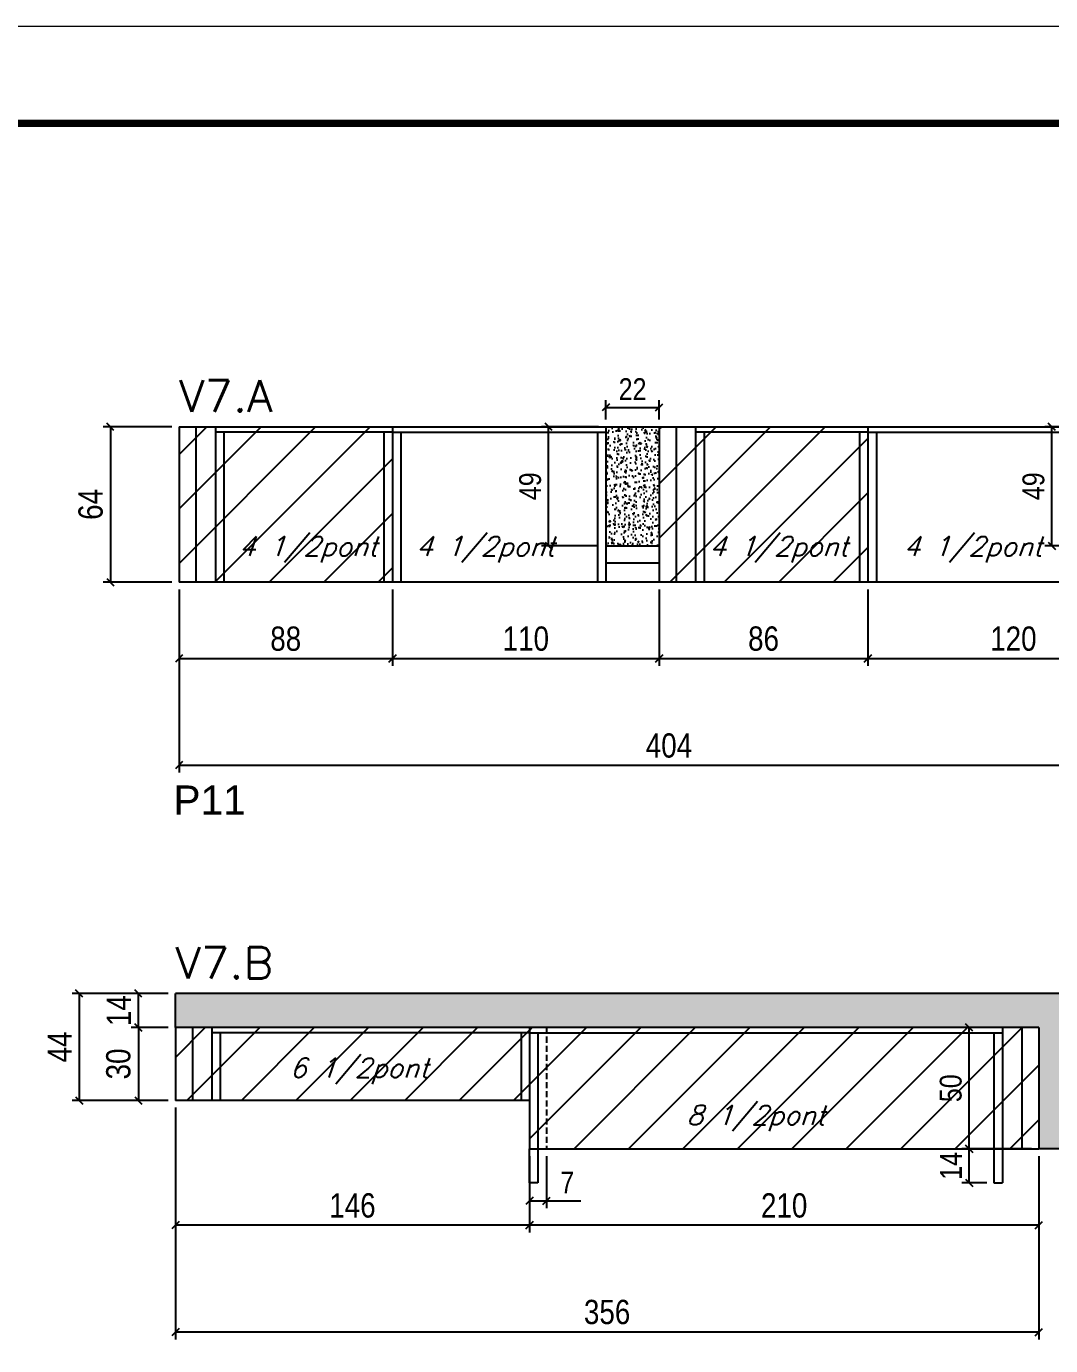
# Model space of a CAD drawing. Extents: x -10448 to -1189, y -11772 to 17235.
# Drawn here: x -8323 to -7901, y 12855 to 13399 of the extents above; entities that cross this region are included whole.
import ezdxf

# ---------------------------------------------------------------- set-up
doc = ezdxf.new("R2010")
doc.units = 0
doc.linetypes.add('DASHED', pattern=[0.75, 0.5, -0.25])
doc.linetypes.add('HIDDEN', pattern=[0.375, 0.25, -0.125])
for name, color, linetype in [('5', 5, 'Continuous'), ('COTA', 241, 'Continuous'), ('Painéis', 200, 'Continuous'), ('Reaproveitamento', 251, 'Continuous'), ('SARR_2.2x7', 40, 'Continuous'), ('SARR_3.5x7', 81, 'Continuous'), ('texto', 7, 'Continuous')]:
    doc.layers.add(name, color=color, linetype=linetype)
for name, color, linetype, lineweight in [('Folhas', 255, 'Continuous', 9), ('SARRAFO DE PRESSAO', 251, 'DASHED', 9), ('Texto Seção', 7, 'Continuous', 15)]:
    doc.layers.add(name, color=color, linetype=linetype, lineweight=lineweight)
doc.styles.add('COTA TECNICA', font='techl___.ttf', dxfattribs={"height": 10})
doc.styles.add('COTA TECNICA-50', font='techl___.ttf', dxfattribs={"height": 9})
doc.styles.add('REGUA-120', font='ROMANS.shx', dxfattribs={"height": 15})
doc.styles.add('Romans', font='romans.shx')
doc.styles.get("Standard").update_dxf_attribs({"font": 'arial.ttf'})
doc.dimstyles.new('COTA PAINEL-50', dxfattribs={"dimtxt": 9, "dimasz": 3, "dimexe": 3, "dimexo": 3, "dimgap": 3, "dimtad": 1, "dimdec": 1, "dimzin": 12, "dimdsep": 46, "dimtxsty": 'COTA TECNICA-50', "dimblk1": 'OBLIQUE', "dimblk2": 'OBLIQUE', "dimsah": 1, "dimcen": 0.9, "dimclrd": 4, "dimclre": 4, "dimclrt": 240, "dimadec": 1, "dimazin": 3, "dimtfac": 1, "dimtdec": 1, "dimtmove": 0, "dimatfit": 3, "dimfxl": 1, "dimtolj": 1, "dimtzin": 12, "dimarcsym": 0})
doc.dimstyles.new('PAINEL', dxfattribs={"dimtxt": 10, "dimasz": 3, "dimexe": 3, "dimexo": 3, "dimgap": 3, "dimtad": 1, "dimdec": 1, "dimzin": 12, "dimdsep": 46, "dimtxsty": 'COTA TECNICA', "dimblk1": 'OBLIQUE', "dimblk2": 'OBLIQUE', "dimsah": 1, "dimcen": 0.9, "dimclrd": 4, "dimclre": 4, "dimclrt": 240, "dimadec": 1, "dimazin": 3, "dimtfac": 1, "dimtdec": 1, "dimtmove": 0, "dimatfit": 3, "dimfxl": 1, "dimtolj": 1, "dimtzin": 12, "dimarcsym": 0})
pattern_1 = [(45, (-139469.283, -18395.978), (-11.2253202, 11.2253202), [])]

# ---------------------------------------------------------------- blocks, each defined once
blk = doc.blocks.new('9999999999')
at = {"layer": 'Folhas'}
blk.add_lwpolyline([(98138.98, 34190.21), (99623.98, 34190.21), (99623.98, 35240.21), (98138.98, 35240.21)], close=True, dxfattribs=at)
at = {"layer": 'Folhas', "color": 30, "const_width": 3}
blk.add_lwpolyline([(98213.98, 34230.21), (99583.98, 34230.21), (99583.98, 35200.21), (98213.98, 35200.21)], close=True, dxfattribs=at)
blk = doc.blocks.new('_Oblique')
at = {"color": 0, "linetype": 'ByBlock', "lineweight": -2}
blk.add_line((-0.5, -0.5), (0.5, 0.5), dxfattribs=at)
blk = doc.blocks.new('*D1167')
at = {"layer": 'COTA', "color": 4, "linetype": 'ByBlock', "lineweight": -2, "transparency": 16777216}
for p, q in [((-8260.18, 13166.5), (-8260.18, 13135.04)), ((-8172.18, 13166.5), (-8172.18, 13135.04)), ((-8260.18, 13138.04), (-8172.18, 13138.04))]:
    blk.add_line(p, q, dxfattribs=at)
at = {"layer": 'Defpoints', "color": 0, "linetype": 'ByBlock', "transparency": 16777216}
for p in [(-8260.18, 13169.5), (-8172.18, 13169.5), (-8172.18, 13138.04)]:
    blk.add_point(p, dxfattribs=at)
at = {"layer": 'COTA', "color": 4, "linetype": 'ByBlock', "lineweight": -2, "transparency": 16777216, "xscale": 3, "yscale": 3, "zscale": 3, "rotation": 180}
blk.add_blockref('_Oblique', (-8260.18, 13138.04), dxfattribs=at)
at = {"layer": 'COTA', "color": 4, "linetype": 'ByBlock', "lineweight": -2, "transparency": 16777216, "xscale": 3, "yscale": 3, "zscale": 3}
blk.add_blockref('_Oblique', (-8172.18, 13138.04), dxfattribs=at)
at = {"layer": 'COTA', "color": 240, "linetype": 'ByBlock', "transparency": 16777216, "insert": (-8216.18, 13146.13), "char_height": 10, "attachment_point": 5, "style": 'COTA TECNICA'}
blk.add_mtext('\\A1;88', dxfattribs=at)
blk = doc.blocks.new('*D1168')
at = {"layer": 'COTA', "color": 4, "linetype": 'ByBlock', "lineweight": -2, "transparency": 16777216}
for p, q in [((-8172.18, 13166.5), (-8172.18, 13135.04)), ((-8062.18, 13166.5), (-8062.18, 13135.04)), ((-8172.18, 13138.04), (-8062.18, 13138.04))]:
    blk.add_line(p, q, dxfattribs=at)
at = {"layer": 'Defpoints', "color": 0, "linetype": 'ByBlock', "transparency": 16777216}
for p in [(-8172.18, 13169.5), (-8062.18, 13169.5), (-8062.18, 13138.04)]:
    blk.add_point(p, dxfattribs=at)
at = {"layer": 'COTA', "color": 4, "linetype": 'ByBlock', "lineweight": -2, "transparency": 16777216, "xscale": 3, "yscale": 3, "zscale": 3, "rotation": 180}
blk.add_blockref('_Oblique', (-8172.18, 13138.04), dxfattribs=at)
at = {"layer": 'COTA', "color": 4, "linetype": 'ByBlock', "lineweight": -2, "transparency": 16777216, "xscale": 3, "yscale": 3, "zscale": 3}
blk.add_blockref('_Oblique', (-8062.18, 13138.04), dxfattribs=at)
at = {"layer": 'COTA', "color": 240, "linetype": 'ByBlock', "transparency": 16777216, "insert": (-8117.18, 13146.14), "char_height": 10, "attachment_point": 5, "style": 'COTA TECNICA'}
blk.add_mtext('\\A1;110', dxfattribs=at)
blk = doc.blocks.new('*D39')
at = {"layer": 'COTA', "color": 4, "linetype": 'ByBlock', "lineweight": -2, "transparency": 16777216}
for p, q in [((-8260.18, 13166.5), (-8260.18, 13091.01)), ((-7856.18, 13166.5), (-7856.18, 13091.01)), ((-8260.18, 13094.01), (-7856.18, 13094.01))]:
    blk.add_line(p, q, dxfattribs=at)
at = {"layer": 'Defpoints', "color": 0, "linetype": 'ByBlock', "transparency": 16777216}
for p in [(-8260.18, 13169.5), (-7856.18, 13169.5), (-7856.18, 13094.01)]:
    blk.add_point(p, dxfattribs=at)
at = {"layer": 'COTA', "color": 4, "linetype": 'ByBlock', "lineweight": -2, "transparency": 16777216, "xscale": 3, "yscale": 3, "zscale": 3, "rotation": 180}
blk.add_blockref('_Oblique', (-8260.18, 13094.01), dxfattribs=at)
at = {"layer": 'COTA', "color": 4, "linetype": 'ByBlock', "lineweight": -2, "transparency": 16777216, "xscale": 3, "yscale": 3, "zscale": 3}
blk.add_blockref('_Oblique', (-7856.18, 13094.01), dxfattribs=at)
at = {"layer": 'COTA', "color": 240, "linetype": 'ByBlock', "transparency": 16777216, "insert": (-8058.18, 13102.11), "char_height": 10, "attachment_point": 5, "style": 'COTA TECNICA'}
blk.add_mtext('\\A1;404', dxfattribs=at)
blk = doc.blocks.new('*D1173')
at = {"layer": 'COTA', "color": 4, "linetype": 'ByBlock', "lineweight": -2, "transparency": 16777216}
for p, q in [((-8263.18, 13233.5), (-8291.48, 13233.5)), ((-8288.48, 13233.5), (-8288.48, 13169.5)), ((-8263.18, 13169.5), (-8291.48, 13169.5))]:
    blk.add_line(p, q, dxfattribs=at)
at = {"layer": 'Defpoints', "color": 0, "linetype": 'ByBlock', "transparency": 16777216}
for p in [(-8260.18, 13233.5), (-8288.48, 13169.5), (-8260.18, 13169.5)]:
    blk.add_point(p, dxfattribs=at)
at = {"layer": 'COTA', "color": 4, "linetype": 'ByBlock', "lineweight": -2, "transparency": 16777216, "xscale": 3, "yscale": 3, "zscale": 3}
for p, rotation in [((-8288.48, 13233.5), 90), ((-8288.48, 13169.5), 270)]:
    blk.add_blockref('_Oblique', p, dxfattribs=dict(at, rotation=rotation))
at = {"layer": 'COTA', "color": 240, "linetype": 'ByBlock', "transparency": 16777216, "insert": (-8296.58, 13201.5), "char_height": 10, "attachment_point": 5, "rotation": 90, "style": 'COTA TECNICA'}
blk.add_mtext('\\A1;64', dxfattribs=at)
blk = doc.blocks.new('*D1183')
at = {"layer": 'COTA', "color": 4, "linetype": 'ByBlock', "lineweight": -2, "transparency": 16777216}
for p, q in [((-8062.18, 13166.5), (-8062.18, 13135.04)), ((-7976.18, 13166.5), (-7976.18, 13135.04)), ((-8062.18, 13138.04), (-7976.18, 13138.04))]:
    blk.add_line(p, q, dxfattribs=at)
at = {"layer": 'Defpoints', "color": 0, "linetype": 'ByBlock', "transparency": 16777216}
for p in [(-8062.18, 13169.5), (-7976.18, 13169.5), (-7976.18, 13138.04)]:
    blk.add_point(p, dxfattribs=at)
at = {"layer": 'COTA', "color": 4, "linetype": 'ByBlock', "lineweight": -2, "transparency": 16777216, "xscale": 3, "yscale": 3, "zscale": 3, "rotation": 180}
blk.add_blockref('_Oblique', (-8062.18, 13138.04), dxfattribs=at)
at = {"layer": 'COTA', "color": 4, "linetype": 'ByBlock', "lineweight": -2, "transparency": 16777216, "xscale": 3, "yscale": 3, "zscale": 3}
blk.add_blockref('_Oblique', (-7976.18, 13138.04), dxfattribs=at)
at = {"layer": 'COTA', "color": 240, "linetype": 'ByBlock', "transparency": 16777216, "insert": (-8019.18, 13146.16), "char_height": 10, "attachment_point": 5, "style": 'COTA TECNICA'}
blk.add_mtext('\\A1;86', dxfattribs=at)
blk = doc.blocks.new('*D1184')
at = {"layer": 'COTA', "color": 4, "linetype": 'ByBlock', "lineweight": -2, "transparency": 16777216}
for p, q in [((-7856.18, 13167.77), (-7856.18, 13135.04)), ((-7976.18, 13166.5), (-7976.18, 13135.04)), ((-7976.18, 13138.04), (-7856.18, 13138.04))]:
    blk.add_line(p, q, dxfattribs=at)
at = {"layer": 'Defpoints', "color": 0, "linetype": 'ByBlock', "transparency": 16777216}
for p in [(-7976.18, 13169.5), (-7856.18, 13170.77), (-7856.18, 13138.04)]:
    blk.add_point(p, dxfattribs=at)
at = {"layer": 'COTA', "color": 4, "linetype": 'ByBlock', "lineweight": -2, "transparency": 16777216, "xscale": 3, "yscale": 3, "zscale": 3, "rotation": 180}
blk.add_blockref('_Oblique', (-7976.18, 13138.04), dxfattribs=at)
at = {"layer": 'COTA', "color": 4, "linetype": 'ByBlock', "lineweight": -2, "transparency": 16777216, "xscale": 3, "yscale": 3, "zscale": 3}
blk.add_blockref('_Oblique', (-7856.18, 13138.04), dxfattribs=at)
at = {"layer": 'COTA', "color": 240, "linetype": 'ByBlock', "transparency": 16777216, "insert": (-7916.18, 13146.14), "char_height": 10, "attachment_point": 5, "style": 'COTA TECNICA'}
blk.add_mtext('\\A1;120', dxfattribs=at)
blk = doc.blocks.new('*D1187')
at = {"layer": 'COTA', "color": 4, "linetype": 'ByBlock', "lineweight": -2, "transparency": 16777216}
for p, q in [((-7905.68, 12932.94), (-7905.68, 12901.48)), ((-8115.68, 12918.94), (-8115.68, 12901.48)), ((-7905.68, 12904.48), (-8115.68, 12904.48))]:
    blk.add_line(p, q, dxfattribs=at)
at = {"layer": 'Defpoints', "color": 0, "linetype": 'ByBlock', "transparency": 16777216}
for p in [(-7905.68, 12935.94), (-8115.68, 12921.94), (-8115.68, 12904.48)]:
    blk.add_point(p, dxfattribs=at)
at = {"layer": 'COTA', "color": 4, "linetype": 'ByBlock', "lineweight": -2, "transparency": 16777216, "xscale": 3, "yscale": 3, "zscale": 3, "rotation": 180}
blk.add_blockref('_Oblique', (-8115.68, 12904.48), dxfattribs=at)
at = {"layer": 'COTA', "color": 4, "linetype": 'ByBlock', "lineweight": -2, "transparency": 16777216, "xscale": 3, "yscale": 3, "zscale": 3}
blk.add_blockref('_Oblique', (-7905.68, 12904.48), dxfattribs=at)
at = {"layer": 'COTA', "color": 240, "linetype": 'ByBlock', "transparency": 16777216, "insert": (-8010.68, 12912.58), "char_height": 10, "attachment_point": 5, "style": 'COTA TECNICA'}
blk.add_mtext('\\A1;210', dxfattribs=at)
blk = doc.blocks.new('*D1188')
at = {"layer": 'COTA', "color": 4, "linetype": 'ByBlock', "lineweight": -2, "transparency": 16777216}
for p, q in [((-8261.68, 12952.94), (-8261.68, 12901.48)), ((-8115.68, 12918.94), (-8115.68, 12901.48)), ((-8115.68, 12904.48), (-8261.68, 12904.48))]:
    blk.add_line(p, q, dxfattribs=at)
at = {"layer": 'Defpoints', "color": 0, "linetype": 'ByBlock', "transparency": 16777216}
for p in [(-8261.68, 12955.94), (-8115.68, 12921.94), (-8261.68, 12904.48)]:
    blk.add_point(p, dxfattribs=at)
at = {"layer": 'COTA', "color": 4, "linetype": 'ByBlock', "lineweight": -2, "transparency": 16777216, "xscale": 3, "yscale": 3, "zscale": 3, "rotation": 180}
blk.add_blockref('_Oblique', (-8261.68, 12904.48), dxfattribs=at)
at = {"layer": 'COTA', "color": 4, "linetype": 'ByBlock', "lineweight": -2, "transparency": 16777216, "xscale": 3, "yscale": 3, "zscale": 3}
blk.add_blockref('_Oblique', (-8115.68, 12904.48), dxfattribs=at)
at = {"layer": 'COTA', "color": 240, "linetype": 'ByBlock', "transparency": 16777216, "insert": (-8188.68, 12912.58), "char_height": 10, "attachment_point": 5, "style": 'COTA TECNICA'}
blk.add_mtext('\\A1;146', dxfattribs=at)
blk = doc.blocks.new('*D48')
at = {"layer": 'COTA', "color": 4, "linetype": 'ByBlock', "lineweight": -2, "transparency": 16777216}
for p, q in [((-8261.68, 12952.94), (-8261.68, 12857.45)), ((-7905.68, 12932.94), (-7905.68, 12857.45)), ((-7905.68, 12860.45), (-8261.68, 12860.45))]:
    blk.add_line(p, q, dxfattribs=at)
at = {"layer": 'Defpoints', "color": 0, "linetype": 'ByBlock', "transparency": 16777216}
for p in [(-8261.68, 12955.94), (-7905.68, 12935.94), (-8261.68, 12860.45)]:
    blk.add_point(p, dxfattribs=at)
at = {"layer": 'COTA', "color": 4, "linetype": 'ByBlock', "lineweight": -2, "transparency": 16777216, "xscale": 3, "yscale": 3, "zscale": 3, "rotation": 180}
blk.add_blockref('_Oblique', (-8261.68, 12860.45), dxfattribs=at)
at = {"layer": 'COTA', "color": 4, "linetype": 'ByBlock', "lineweight": -2, "transparency": 16777216, "xscale": 3, "yscale": 3, "zscale": 3}
blk.add_blockref('_Oblique', (-7905.68, 12860.45), dxfattribs=at)
at = {"layer": 'COTA', "color": 240, "linetype": 'ByBlock', "transparency": 16777216, "insert": (-8083.68, 12868.67), "char_height": 10, "attachment_point": 5, "style": 'COTA TECNICA'}
blk.add_mtext('\\A1;356', dxfattribs=at)
blk = doc.blocks.new('*D1189')
at = {"layer": 'COTA', "color": 4, "linetype": 'ByBlock', "lineweight": -2, "transparency": 16777216}
for p, q in [((-8264.68, 12985.94), (-8279.94, 12985.94)), ((-8276.94, 12985.94), (-8276.94, 12955.94)), ((-8264.68, 12955.94), (-8279.94, 12955.94))]:
    blk.add_line(p, q, dxfattribs=at)
at = {"layer": 'Defpoints', "color": 0, "linetype": 'ByBlock', "transparency": 16777216}
for p in [(-8261.68, 12985.94), (-8276.94, 12955.94), (-8261.68, 12955.94)]:
    blk.add_point(p, dxfattribs=at)
at = {"layer": 'COTA', "color": 4, "linetype": 'ByBlock', "lineweight": -2, "transparency": 16777216, "xscale": 3, "yscale": 3, "zscale": 3}
for p, rotation in [((-8276.94, 12985.94), 90), ((-8276.94, 12955.94), 270)]:
    blk.add_blockref('_Oblique', p, dxfattribs=dict(at, rotation=rotation))
at = {"layer": 'COTA', "color": 240, "linetype": 'ByBlock', "transparency": 16777216, "insert": (-8285.15, 12970.94), "char_height": 10, "attachment_point": 5, "rotation": 90, "style": 'COTA TECNICA'}
blk.add_mtext('\\A1;30', dxfattribs=at)
blk = doc.blocks.new('*D1190')
at = {"layer": 'COTA', "color": 4, "linetype": 'ByBlock', "lineweight": -2, "transparency": 16777216}
for p, q in [((-8264.68, 12999.94), (-8279.94, 12999.94)), ((-8276.94, 12985.94), (-8276.94, 12999.94)), ((-8264.68, 12985.94), (-8279.94, 12985.94))]:
    blk.add_line(p, q, dxfattribs=at)
at = {"layer": 'Defpoints', "color": 0, "linetype": 'ByBlock', "transparency": 16777216}
for p in [(-8276.94, 12999.94), (-8261.68, 12999.94), (-8261.68, 12985.94)]:
    blk.add_point(p, dxfattribs=at)
at = {"layer": 'COTA', "color": 4, "linetype": 'ByBlock', "lineweight": -2, "transparency": 16777216, "xscale": 3, "yscale": 3, "zscale": 3}
for p, rotation in [((-8276.94, 12999.94), 90), ((-8276.94, 12985.94), 270)]:
    blk.add_blockref('_Oblique', p, dxfattribs=dict(at, rotation=rotation))
at = {"layer": 'COTA', "color": 240, "linetype": 'ByBlock', "transparency": 16777216, "insert": (-8285.01, 12992.94), "char_height": 10, "attachment_point": 5, "rotation": 90, "style": 'COTA TECNICA'}
blk.add_mtext('\\A1;14', dxfattribs=at)
blk = doc.blocks.new('*D49')
at = {"layer": 'COTA', "color": 4, "linetype": 'ByBlock', "lineweight": -2, "transparency": 16777216}
for p, q in [((-8264.68, 12999.94), (-8304.29, 12999.94)), ((-8301.29, 12999.94), (-8301.29, 12955.94)), ((-8264.68, 12955.94), (-8304.29, 12955.94))]:
    blk.add_line(p, q, dxfattribs=at)
at = {"layer": 'Defpoints', "color": 0, "linetype": 'ByBlock', "transparency": 16777216}
for p in [(-8261.68, 12999.94), (-8301.29, 12955.94), (-8261.68, 12955.94)]:
    blk.add_point(p, dxfattribs=at)
at = {"layer": 'COTA', "color": 4, "linetype": 'ByBlock', "lineweight": -2, "transparency": 16777216, "xscale": 3, "yscale": 3, "zscale": 3}
for p, rotation in [((-8301.29, 12999.94), 90), ((-8301.29, 12955.94), 270)]:
    blk.add_blockref('_Oblique', p, dxfattribs=dict(at, rotation=rotation))
at = {"layer": 'COTA', "color": 240, "linetype": 'ByBlock', "transparency": 16777216, "insert": (-8309.37, 12977.94), "char_height": 10, "attachment_point": 5, "rotation": 90, "style": 'COTA TECNICA'}
blk.add_mtext('\\A1;44', dxfattribs=at)
blk = doc.blocks.new('*D1194')
at = {"layer": 'COTA', "color": 4, "linetype": 'ByBlock', "lineweight": -2, "transparency": 16777216}
for p, q in [((-8115.68, 12932.94), (-8115.68, 12911.51)), ((-8108.68, 12932.94), (-8108.68, 12911.51)), ((-8115.68, 12914.51), (-8108.68, 12914.51)), ((-8108.68, 12914.51), (-8094.52, 12914.51))]:
    blk.add_line(p, q, dxfattribs=at)
at = {"layer": 'Defpoints', "color": 0, "linetype": 'ByBlock', "transparency": 16777216}
for p in [(-8115.68, 12935.94), (-8108.68, 12935.94), (-8108.68, 12914.51)]:
    blk.add_point(p, dxfattribs=at)
at = {"layer": 'COTA', "color": 4, "linetype": 'ByBlock', "lineweight": -2, "transparency": 16777216, "xscale": 3, "yscale": 3, "zscale": 3, "rotation": 180}
blk.add_blockref('_Oblique', (-8115.68, 12914.51), dxfattribs=at)
at = {"layer": 'COTA', "color": 4, "linetype": 'ByBlock', "lineweight": -2, "transparency": 16777216, "xscale": 3, "yscale": 3, "zscale": 3}
blk.add_blockref('_Oblique', (-8108.68, 12914.51), dxfattribs=at)
at = {"layer": 'COTA', "color": 240, "linetype": 'ByBlock', "transparency": 16777216, "insert": (-8100.1, 12922.08), "char_height": 9, "attachment_point": 5, "style": 'COTA TECNICA-50'}
blk.add_mtext('\\A1;7', dxfattribs=at)
blk = doc.blocks.new('*D1195')
at = {"layer": 'COTA', "color": 4, "linetype": 'ByBlock', "lineweight": -2, "transparency": 16777216}
for p, q in [((-7927.18, 12935.94), (-7937.37, 12935.94)), ((-7934.37, 12921.94), (-7934.37, 12935.94)), ((-7927.18, 12921.94), (-7937.37, 12921.94))]:
    blk.add_line(p, q, dxfattribs=at)
at = {"layer": 'Defpoints', "color": 0, "linetype": 'ByBlock', "transparency": 16777216}
for p in [(-7934.37, 12935.94), (-7924.18, 12935.94), (-7924.18, 12921.94)]:
    blk.add_point(p, dxfattribs=at)
at = {"layer": 'COTA', "color": 4, "linetype": 'ByBlock', "lineweight": -2, "transparency": 16777216, "xscale": 3, "yscale": 3, "zscale": 3}
for p, rotation in [((-7934.37, 12935.94), 90), ((-7934.37, 12921.94), 270)]:
    blk.add_blockref('_Oblique', p, dxfattribs=dict(at, rotation=rotation))
at = {"layer": 'COTA', "color": 240, "linetype": 'ByBlock', "transparency": 16777216, "insert": (-7941.93, 12928.94), "char_height": 9, "attachment_point": 5, "rotation": 90, "style": 'COTA TECNICA-50'}
blk.add_mtext('\\A1;14', dxfattribs=at)
blk = doc.blocks.new('*D1758')
at = {"layer": 'COTA', "color": 4, "linetype": 'ByBlock', "lineweight": -2, "transparency": 16777216}
for p, q in [((-8084.18, 13236.5), (-8084.18, 13244.52)), ((-8062.18, 13236.5), (-8062.18, 13244.52)), ((-8084.18, 13241.52), (-8062.18, 13241.52))]:
    blk.add_line(p, q, dxfattribs=at)
at = {"layer": 'Defpoints', "color": 0, "linetype": 'ByBlock', "transparency": 16777216}
for p in [(-8062.18, 13241.52), (-8084.18, 13233.5), (-8062.18, 13233.5)]:
    blk.add_point(p, dxfattribs=at)
at = {"layer": 'COTA', "color": 4, "linetype": 'ByBlock', "lineweight": -2, "transparency": 16777216, "xscale": 3, "yscale": 3, "zscale": 3, "rotation": 180}
blk.add_blockref('_Oblique', (-8084.18, 13241.52), dxfattribs=at)
at = {"layer": 'COTA', "color": 4, "linetype": 'ByBlock', "lineweight": -2, "transparency": 16777216, "xscale": 3, "yscale": 3, "zscale": 3}
blk.add_blockref('_Oblique', (-8062.18, 13241.52), dxfattribs=at)
at = {"layer": 'COTA', "color": 240, "linetype": 'ByBlock', "transparency": 16777216, "insert": (-8073.18, 13249.02), "char_height": 9, "attachment_point": 5, "style": 'COTA TECNICA-50'}
blk.add_mtext('\\A1;22', dxfattribs=at)
blk = doc.blocks.new('*D1759')
at = {"layer": 'COTA', "color": 4, "linetype": 'ByBlock', "lineweight": -2, "transparency": 16777216}
for p, q in [((-8087.18, 13233.5), (-8110.78, 13233.5)), ((-8107.78, 13184.5), (-8107.78, 13233.5)), ((-8087.18, 13184.5), (-8110.78, 13184.5))]:
    blk.add_line(p, q, dxfattribs=at)
at = {"layer": 'Defpoints', "color": 0, "linetype": 'ByBlock', "transparency": 16777216}
for p in [(-8107.78, 13233.5), (-8084.18, 13233.5), (-8084.18, 13184.5)]:
    blk.add_point(p, dxfattribs=at)
at = {"layer": 'COTA', "color": 4, "linetype": 'ByBlock', "lineweight": -2, "transparency": 16777216, "xscale": 3, "yscale": 3, "zscale": 3}
for p, rotation in [((-8107.78, 13233.5), 90), ((-8107.78, 13184.5), 270)]:
    blk.add_blockref('_Oblique', p, dxfattribs=dict(at, rotation=rotation))
at = {"layer": 'COTA', "color": 240, "linetype": 'ByBlock', "transparency": 16777216, "insert": (-8115.37, 13209), "char_height": 9, "attachment_point": 5, "rotation": 90, "style": 'COTA TECNICA-50'}
blk.add_mtext('\\A1;49', dxfattribs=at)
blk = doc.blocks.new('*D1760')
at = {"layer": 'COTA', "color": 4, "linetype": 'ByBlock', "lineweight": -2, "transparency": 16777216}
for p, q in [((-7908.68, 12985.94), (-7937.37, 12985.94)), ((-7934.37, 12935.94), (-7934.37, 12985.94)), ((-7908.68, 12935.94), (-7937.37, 12935.94))]:
    blk.add_line(p, q, dxfattribs=at)
at = {"layer": 'Defpoints', "color": 0, "linetype": 'ByBlock', "transparency": 16777216}
for p in [(-7934.37, 12985.94), (-7905.68, 12985.94), (-7905.68, 12935.94)]:
    blk.add_point(p, dxfattribs=at)
at = {"layer": 'COTA', "color": 4, "linetype": 'ByBlock', "lineweight": -2, "transparency": 16777216, "xscale": 3, "yscale": 3, "zscale": 3}
for p, rotation in [((-7934.37, 12985.94), 90), ((-7934.37, 12935.94), 270)]:
    blk.add_blockref('_Oblique', p, dxfattribs=dict(at, rotation=rotation))
at = {"layer": 'COTA', "color": 240, "linetype": 'ByBlock', "transparency": 16777216, "insert": (-7941.97, 12960.94), "char_height": 9, "attachment_point": 5, "rotation": 90, "style": 'COTA TECNICA-50'}
blk.add_mtext('\\A1;50', dxfattribs=at)
blk = doc.blocks.new('*D1762')
at = {"layer": 'COTA', "color": 4, "linetype": 'ByBlock', "lineweight": -2, "transparency": 16777216}
for p, q in [((-7893.18, 13233.5), (-7903.28, 13233.5)), ((-7900.28, 13184.5), (-7900.28, 13233.5)), ((-7893.18, 13184.5), (-7903.28, 13184.5))]:
    blk.add_line(p, q, dxfattribs=at)
at = {"layer": 'Defpoints', "color": 0, "linetype": 'ByBlock', "transparency": 16777216}
for p in [(-7900.28, 13233.5), (-7890.18, 13233.5), (-7890.18, 13184.5)]:
    blk.add_point(p, dxfattribs=at)
at = {"layer": 'COTA', "color": 4, "linetype": 'ByBlock', "lineweight": -2, "transparency": 16777216, "xscale": 3, "yscale": 3, "zscale": 3}
for p, rotation in [((-7900.28, 13233.5), 90), ((-7900.28, 13184.5), 270)]:
    blk.add_blockref('_Oblique', p, dxfattribs=dict(at, rotation=rotation))
at = {"layer": 'COTA', "color": 240, "linetype": 'ByBlock', "transparency": 16777216, "insert": (-7907.87, 13209), "char_height": 9, "attachment_point": 5, "rotation": 90, "style": 'COTA TECNICA-50'}
blk.add_mtext('\\A1;49', dxfattribs=at)

msp = doc.modelspace()

# ---------------------------------------------------------------- hatches: boundary and pattern name
at = {"layer": 'COTA', "linetype": 'ByBlock'}
h = msp.add_hatch(dxfattribs=at)
h.set_pattern_fill('AR-CONC', color=256, scale=0.03)
h.set_pattern_definition([(50, (-139469.2827, -18395.9775), (5.46554007, -0.47817257), [0.5715, -6.2865]), (355, (-139469.2827, -18395.9775), (-1.05730264, 5.73170536), [0.4572, -5.02921753]), (100.4514447, (-139468.827, -18396.0174), (4.40823741, 5.25353256), [0.48570026, -5.34270734]), (46.1842, (-139469.283, -18394.4535), (8.13237123, -1.26126984), [0.85725, -9.42975]), (96.6355576, (-139468.605, -18394.559), (7.122124, 7.42278374), [0.7285507, -8.01406824]), (351.184151, (-139469.283, -18394.4535), (7.122124, 7.42278374), [0.685799, -7.54379196]), (21, (-139468.5207, -18394.8345), (4.54843174, -3.06795595), [0.5715, -6.2865]), (326, (-139468.5207, -18394.8345), (1.85406085, 5.52563898), [0.4572, -5.0292]), (71.451445, (-139468.1417, -18395.09), (6.40249258, 2.45768307), [0.48570026, -5.34269813]), (37.5, (-139469.2827, -18395.9775), (0.092658098, 2.536651166), [0, -4.96824, 0, -5.1054, 0, -5.04825]), (7.5, (-139469.2827, -18395.9775), (2.004589875, 3.005417245), [0, -2.91084, 0, -4.85394, 0, -1.92405]), (327.5, (-139470.982, -18395.9775), (4.067717855, -0.17186232), [0, -1.905, 0, -5.9436, 0, -7.8867]), (317.5, (-139471.744, -18395.9775), (4.44387544, 0.76279473), [0, -2.4765, 0, -3.94716, 0, -5.6007])])
h.paths.add_polyline_path([(-8084.18, 13184.5), (-8062.18, 13184.5), (-8062.18, 13233.5), (-8084.18, 13233.5)])
h = msp.add_hatch(dxfattribs=at)
h.set_pattern_fill('AR-CONC', color=256, scale=0.03)
h.set_pattern_definition([(50, (-141062.1827, -20933.557), (5.46554007, -0.47817257), [0.5715, -6.2865]), (355, (-141062.1827, -20933.557), (-1.05730264, 5.73170536), [0.4572, -5.02921753]), (100.4514447, (-141061.727, -20933.597), (4.40823741, 5.25353256), [0.48570026, -5.34270734]), (46.1842, (-141062.1827, -20932.033), (8.13237123, -1.26126984), [0.85725, -9.42975]), (96.6355576, (-141061.505, -20932.138), (7.122124, 7.42278374), [0.7285507, -8.01406824]), (351.184151, (-141062.183, -20932.033), (7.122124, 7.42278374), [0.685799, -7.54379196]), (21, (-141061.4207, -20932.414), (4.54843174, -3.06795595), [0.5715, -6.2865]), (326, (-141061.4207, -20932.414), (1.85406085, 5.52563898), [0.4572, -5.0292]), (71.451445, (-141061.0416, -20932.67), (6.40249258, 2.45768307), [0.48570026, -5.34269813]), (37.5, (-141062.1827, -20933.5572), (0.092658098, 2.536651166), [0, -4.96824, 0, -5.1054, 0, -5.04825]), (7.5, (-141062.1827, -20933.5572), (2.004589875, 3.005417245), [0, -2.91084, 0, -4.85394, 0, -1.92405]), (327.5, (-141063.882, -20933.5572), (4.067717855, -0.17186232), [0, -1.905, 0, -5.9436, 0, -7.8867]), (317.5, (-141064.644, -20933.5572), (4.44387544, 0.76279473), [0, -2.4765, 0, -3.94716, 0, -5.6007])])
h.paths.add_polyline_path([(-8261.68, 12999.94), (-8261.68, 12985.94), (-7905.68, 12985.94), (-7905.68, 12935.94), (-7891.68, 12935.94), (-7891.68, 12999.94)])
at = {"layer": 'Reaproveitamento', "linetype": 'ByBlock'}
h = msp.add_hatch(dxfattribs=at)
h.set_pattern_fill('ANSI31', color=256, scale=5)
h.set_pattern_definition(pattern_1)
h.paths.add_polyline_path([(-8260.18, 13169.5), (-8172.18, 13169.5), (-8172.18, 13233.5), (-8260.18, 13233.5)])
h = msp.add_hatch(dxfattribs=at)
h.set_pattern_fill('ANSI31', color=256, scale=5)
h.set_pattern_definition([(45, (-139461.283, -18395.978), (-11.2253202, 11.2253202), [])])
h.paths.add_polyline_path([(-7976.18, 13233.5), (-8062.18, 13233.5), (-8062.18, 13169.5), (-7976.18, 13169.5)])
h = msp.add_hatch(dxfattribs=at)
h.set_pattern_fill('ANSI31', color=256, scale=5)
h.set_pattern_definition(pattern_1)
h.paths.add_polyline_path([(-8261.68, 12985.94), (-8261.68, 12955.94), (-8115.68, 12955.94), (-8115.68, 12985.94)])
h = msp.add_hatch(dxfattribs=at)
h.set_pattern_fill('ANSI31', color=256, scale=5)
h.set_pattern_definition(pattern_1)
h.paths.add_polyline_path([(-8115.68, 12985.94), (-8115.68, 12935.94), (-7905.68, 12935.94), (-7905.68, 12985.94)])

# ---------------------------------------------------------------- linework, layer by layer
at = {"layer": 'COTA', "linetype": 'ByBlock'}
for p, q in [((-8084.18, 13233.5), (-8062.18, 13233.5)), ((-7891.68, 12999.94), (-8261.68, 12999.94)), ((-8261.68, 12985.94), (-8261.68, 12999.94)), ((-7891.68, 12935.94), (-7905.68, 12935.94))]:
    msp.add_line(p, q, dxfattribs=at)
at = {"layer": 'Painéis'}
for p, q in [((-8260.18, 13233.5), (-8084.18, 13233.5)), ((-8260.18, 13233.5), (-8260.18, 13169.5)), ((-8172.18, 13233.5), (-8172.18, 13169.5)), ((-8084.18, 13233.5), (-8084.18, 13184.5)), ((-8062.18, 13233.5), (-7890.18, 13233.5)), ((-8062.18, 13233.5), (-8062.18, 13169.5)), ((-7976.18, 13233.5), (-7976.18, 13169.5)), ((-8084.18, 13184.5), (-8062.18, 13184.5)), ((-8062.18, 13169.5), (-8260.18, 13169.5)), ((-7856.18, 13169.5), (-8062.18, 13169.5)), ((-7905.68, 12985.94), (-8261.68, 12985.94)), ((-8261.68, 12985.94), (-8261.68, 12955.94)), ((-8115.68, 12985.94), (-8115.68, 12935.94)), ((-7905.68, 12985.94), (-7905.68, 12935.94)), ((-8115.68, 12955.94), (-8261.68, 12955.94)), ((-8115.68, 12935.94), (-7905.68, 12935.94))]:
    msp.add_line(p, q, dxfattribs=at)
at = {"layer": 'SARR_2.2x7', "linetype": 'Continuous'}
for p, q in [((-8253.18, 13233.5), (-8253.18, 13169.5)), ((-8055.18, 13233.5), (-8055.18, 13169.5)), ((-8172.18, 13231.3), (-8245.18, 13231.3)), ((-8172.18, 13231.3), (-8084.18, 13231.3)), ((-7976.18, 13231.3), (-8047.18, 13231.3)), ((-7976.18, 13231.3), (-7890.18, 13231.3)), ((-8084.18, 13177.5), (-8062.18, 13177.5)), ((-8254.68, 12985.94), (-8254.68, 12955.94)), ((-8115.68, 12983.74), (-8246.68, 12983.74)), ((-8115.68, 12983.74), (-7920.68, 12983.74)), ((-7912.68, 12985.94), (-7912.68, 12935.94))]:
    msp.add_line(p, q, dxfattribs=at)
at = {"layer": 'SARR_2.2x7', "linetype": 'HIDDEN', "ltscale": 10}
msp.add_line((-8108.68, 12985.94), (-8108.68, 12935.94), dxfattribs=at)
at = {"layer": 'SARR_3.5x7'}
for p, q in [((-8245.18, 13233.5), (-8245.18, 13169.5)), ((-8084.18, 13233.5), (-8084.18, 13169.5)), ((-8047.18, 13233.5), (-8047.18, 13169.5)), ((-8241.68, 13231.3), (-8241.68, 13169.5)), ((-8175.68, 13231.3), (-8175.68, 13169.5)), ((-8168.68, 13231.3), (-8168.68, 13169.5)), ((-8087.68, 13231.3), (-8087.68, 13169.5)), ((-8043.68, 13231.3), (-8043.68, 13169.5)), ((-7979.68, 13231.3), (-7979.68, 13169.5)), ((-7972.68, 13231.3), (-7972.68, 13169.5)), ((-8246.68, 12985.94), (-8246.68, 12955.94)), ((-8243.18, 12983.74), (-8243.18, 12955.94)), ((-8119.18, 12983.74), (-8119.18, 12955.94)), ((-8112.18, 12983.74), (-8112.18, 12921.94)), ((-7924.18, 12983.74), (-7924.18, 12921.94)), ((-7920.68, 12985.94), (-7920.68, 12921.94)), ((-8115.68, 12921.94), (-8115.68, 12935.94)), ((-8112.18, 12921.94), (-8115.68, 12921.94)), ((-7924.18, 12921.94), (-7920.68, 12921.94))]:
    msp.add_line(p, q, dxfattribs=at)

# ---------------------------------------------------------------- block references
at = {"layer": 'SARRAFO DE PRESSAO', "color": 6, "linetype": 'ByBlock'}
msp.add_blockref('9999999999', (-106988.76, -21841.7), dxfattribs=at)

# ---------------------------------------------------------------- texts
at = {"layer": '5', "linetype": 'Continuous'}
msp.add_text('P11', height=12, rotation=0, dxfattribs=at).set_placement((-8262.48, 13073.69))
at = {"layer": 'texto', "color": 2, "char_height": 8, "attachment_point": 5, "style": 'Romans'}
for s, insert in [('{\\Q19;\\C256;4 1/2pont}', (-8206.97, 13182.94)), ('{\\Q19;\\C256;4 1/2pont}', (-8133.87, 13182.94)), ('{\\Q19;\\C256;4 1/2pont}', (-8012.97, 13182.94)), ('{\\Q19;\\C256;4 1/2pont}', (-7932.87, 13182.94)), ('{\\Q19;\\C256;6 1/2pont}', (-8185.9, 12968.01)), ('{\\Q19;\\C256;8 1/2pont}', (-8022.34, 12948.55))]:
    msp.add_mtext(s, dxfattribs=dict(at, insert=insert))
at = {"layer": 'Texto Seção', "style": 'REGUA-120', "width": 1.05}
for s, p in [('V7.A', (-8260.18, 13239.69)), ('V7.B', (-8261.68, 13006.13))]:
    msp.add_text(s, height=13, dxfattribs=at).set_placement(p)

# ---------------------------------------------------------------- dimensions: what is measured, and where the dimension line sits
at = {"layer": 'COTA', "linetype": 'ByBlock'}
for base, p1, p2, dimstyle, picture, middle in [((-8062.18, 13241.52), (-8084.18, 13233.5), (-8062.18, 13233.5), 'COTA PAINEL-50', '*D1758', (-8073.18, 13249.02)), ((-8172.18, 13138.04), (-8260.18, 13169.5), (-8172.18, 13169.5), 'PAINEL', '*D1167', (-8216.18, 13146.13)), ((-7856.18, 13094.01), (-8260.18, 13169.5), (-7856.18, 13169.5), 'PAINEL', '*D39', (-8058.18, 13102.11)), ((-7976.18, 13138.04), (-8062.18, 13169.5), (-7976.18, 13169.5), 'PAINEL', '*D1183', (-8019.18, 13146.16)), ((-8108.68, 12914.51), (-8115.68, 12935.94), (-8108.68, 12935.94), 'COTA PAINEL-50', '*D1194', (-8100.1, 12922.08))]:
    dim = msp.add_linear_dim(base=base, p1=p1, p2=p2, dimstyle=dimstyle, dxfattribs=at)
    dim.commit()
    dim.dimension.update_dxf_attribs({"geometry": picture, "text_midpoint": middle})
for base, p1, p2, angle, dimstyle, picture, middle in [((-8288.48, 13169.5), (-8260.18, 13233.5), (-8260.18, 13169.5), 90, 'PAINEL', '*D1173', (-8296.58, 13201.5)), ((-8107.78, 13233.5), (-8084.18, 13184.5), (-8084.18, 13233.5), 90, 'COTA PAINEL-50', '*D1759', (-8115.37, 13209)), ((-7900.28, 13233.5), (-7890.18, 13184.5), (-7890.18, 13233.5), 90, 'COTA PAINEL-50', '*D1762', (-7907.87, 13209)), ((-8301.29, 12955.94), (-8261.68, 12999.94), (-8261.68, 12955.94), 90, 'PAINEL', '*D49', (-8309.37, 12977.94)), ((-8276.94, 12955.94), (-8261.68, 12985.94), (-8261.68, 12955.94), 90, 'PAINEL', '*D1189', (-8285.15, 12970.94)), ((-7934.37, 12985.94), (-7905.68, 12935.94), (-7905.68, 12985.94), 90, 'COTA PAINEL-50', '*D1760', (-7941.97, 12960.94)), ((-8261.68, 12860.45), (-7905.68, 12935.94), (-8261.68, 12955.94), 180, 'PAINEL', '*D48', (-8083.68, 12868.67)), ((-8115.68, 12904.48), (-7905.68, 12935.94), (-8115.68, 12921.94), 180, 'PAINEL', '*D1187', (-8010.68, 12912.58))]:
    dim = msp.add_linear_dim(base=base, p1=p1, p2=p2, angle=angle, dimstyle=dimstyle, dxfattribs=at)
    dim.commit()
    dim.dimension.update_dxf_attribs({"geometry": picture, "text_midpoint": middle})
for base, p1, p2, picture, middle in [((-8062.18, 13138.04), (-8172.18, 13169.5), (-8062.18, 13169.5), '*D1168', (-8117.18, 13146.14)), ((-7856.18, 13138.04), (-7976.18, 13169.5), (-7856.18, 13170.77), '*D1184', (-7916.18, 13146.14))]:
    dim = msp.add_linear_dim(base=base, p1=p1, p2=p2, dimstyle='PAINEL', override={"dimtmove": 1}, dxfattribs=at)
    dim.commit()
    dim.dimension.update_dxf_attribs({"geometry": picture, "text_midpoint": middle})
for base, p1, p2, dimstyle, picture, middle in [((-8276.94, 12999.94), (-8261.68, 12985.94), (-8261.68, 12999.94), 'PAINEL', '*D1190', (-8276.94, 12992.94)), ((-7934.37, 12935.94), (-7924.18, 12921.94), (-7924.18, 12935.94), 'COTA PAINEL-50', '*D1195', (-7934.37, 12928.94))]:
    dim = msp.add_linear_dim(base=base, p1=p1, p2=p2, angle=90, dimstyle=dimstyle, dxfattribs=at)
    dim.commit()
    dim.dimension.update_dxf_attribs({"geometry": picture, "text_midpoint": middle, "dimtype": 160})
dim = msp.add_linear_dim(base=(-8261.68, 12904.48), p1=(-8115.68, 12921.94), p2=(-8261.68, 12955.94), angle=180, dimstyle='PAINEL', override={"dimtmove": 1}, dxfattribs=at)
dim.commit()
dim.dimension.update_dxf_attribs({"geometry": '*D1188', "text_midpoint": (-8188.68, 12912.58)})

doc.saveas('drawing.dxf')
